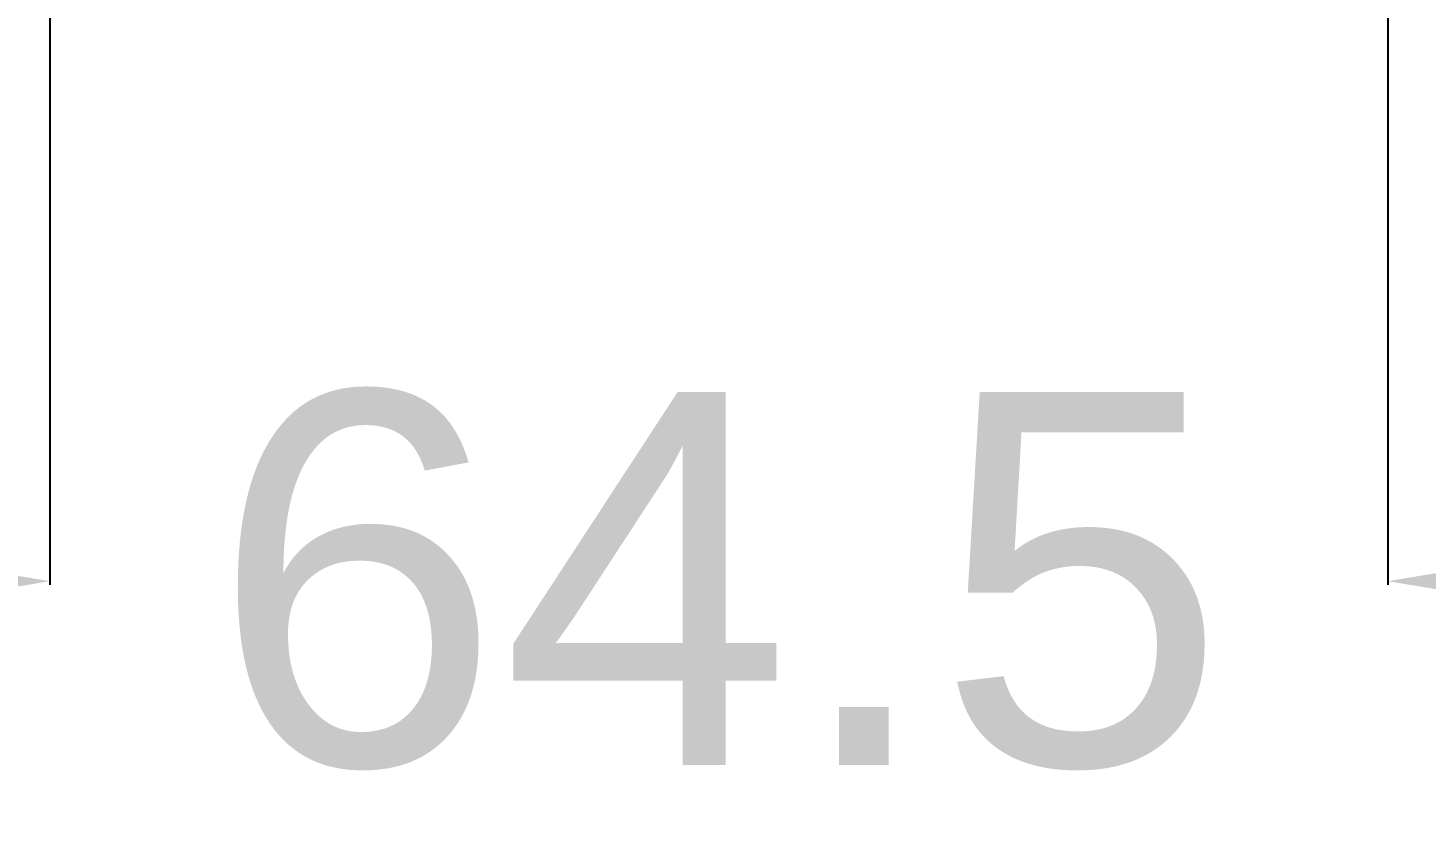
# Model space of a CAD drawing. Header units: millimetres. Extents: x 17284 to 19660, y -6011 to -2651.
# Drawn here: x 17964.5 to 18031.9, y -4999.1 to -4960.6 of the extents above; entities that cross this region are included whole.
import ezdxf

# ---------------------------------------------------------------- set-up
doc = ezdxf.new("R2010")
doc.units = ezdxf.units.MM
doc.layers.add('DIM', color=3, linetype='Continuous', lineweight=13)
doc.styles.get("Standard").update_dxf_attribs({"font": 'arial.ttf'})
doc.dimstyles.get("Standard").update_dxf_attribs({"dimtxt": 0.18, "dimasz": 0.18, "dimexe": 0.18, "dimexo": 0.0625, "dimgap": 0.09, "dimtad": 0, "dimtih": 1, "dimtoh": 1, "dimdec": 1, "dimdsep": 46, "dimtxsty": 'Standard', "dimcen": 0.09, "dimadec": 0, "dimazin": 0, "dimtfac": 1, "dimtdec": 1, "dimtofl": 0, "dimtmove": 0, "dimatfit": 3, "dimfxl": 1, "dimtolj": 1, "dimtzin": 0, "dimarcsym": 0})

# ---------------------------------------------------------------- blocks, each defined once
blk = doc.blocks.new('*D64')
at = {"layer": 'Defpoints', "color": 0, "transparency": 16777216}
for p in [(17965.557, -4941.795), (18030.057, -4941.795), (18030.057, -4987.272)]:
    blk.add_point(p, dxfattribs=at)
at = {"layer": 'DIM', "color": 0, "lineweight": -2, "transparency": 16777216}
for p, q in [((17965.557, -4941.858), (17965.557, -4987.452)), ((18030.057, -4941.858), (18030.057, -4987.452)), ((17947.557, -4987.272), (17929.557, -4987.272)), ((18048.057, -4987.272), (18066.057, -4987.272))]:
    blk.add_line(p, q, dxfattribs=at)
at = {"layer": 'DIM', "color": 0, "transparency": 16777216}
for points in [[(17947.557, -4984.272), (17947.557, -4990.272), (17965.557, -4987.272)], [(18048.057, -4984.272), (18048.057, -4990.272), (18030.057, -4987.272)]]:
    blk.add_solid(points, dxfattribs=at)
at = {"layer": 'DIM', "color": 0, "transparency": 16777216, "insert": (17997.807, -4987.272), "char_height": 18, "attachment_point": 5}
blk.add_mtext('\\A1;64.5', dxfattribs=at)

msp = doc.modelspace()

# ---------------------------------------------------------------- dimensions: what is measured, and where the dimension line sits
at = {"layer": 'DIM', "color": 3}
dim = msp.add_linear_dim(base=(18030.057, -4987.272), p1=(17965.557, -4941.795), p2=(18030.057, -4941.795), dimstyle='Standard', override={"dimtxt": 18, "dimasz": 18, "dimgap": 5}, dxfattribs=at)
dim.commit()
dim.dimension.update_dxf_attribs({"geometry": '*D64', "text_midpoint": (17997.807, -4987.272)})

doc.saveas('drawing.dxf')
